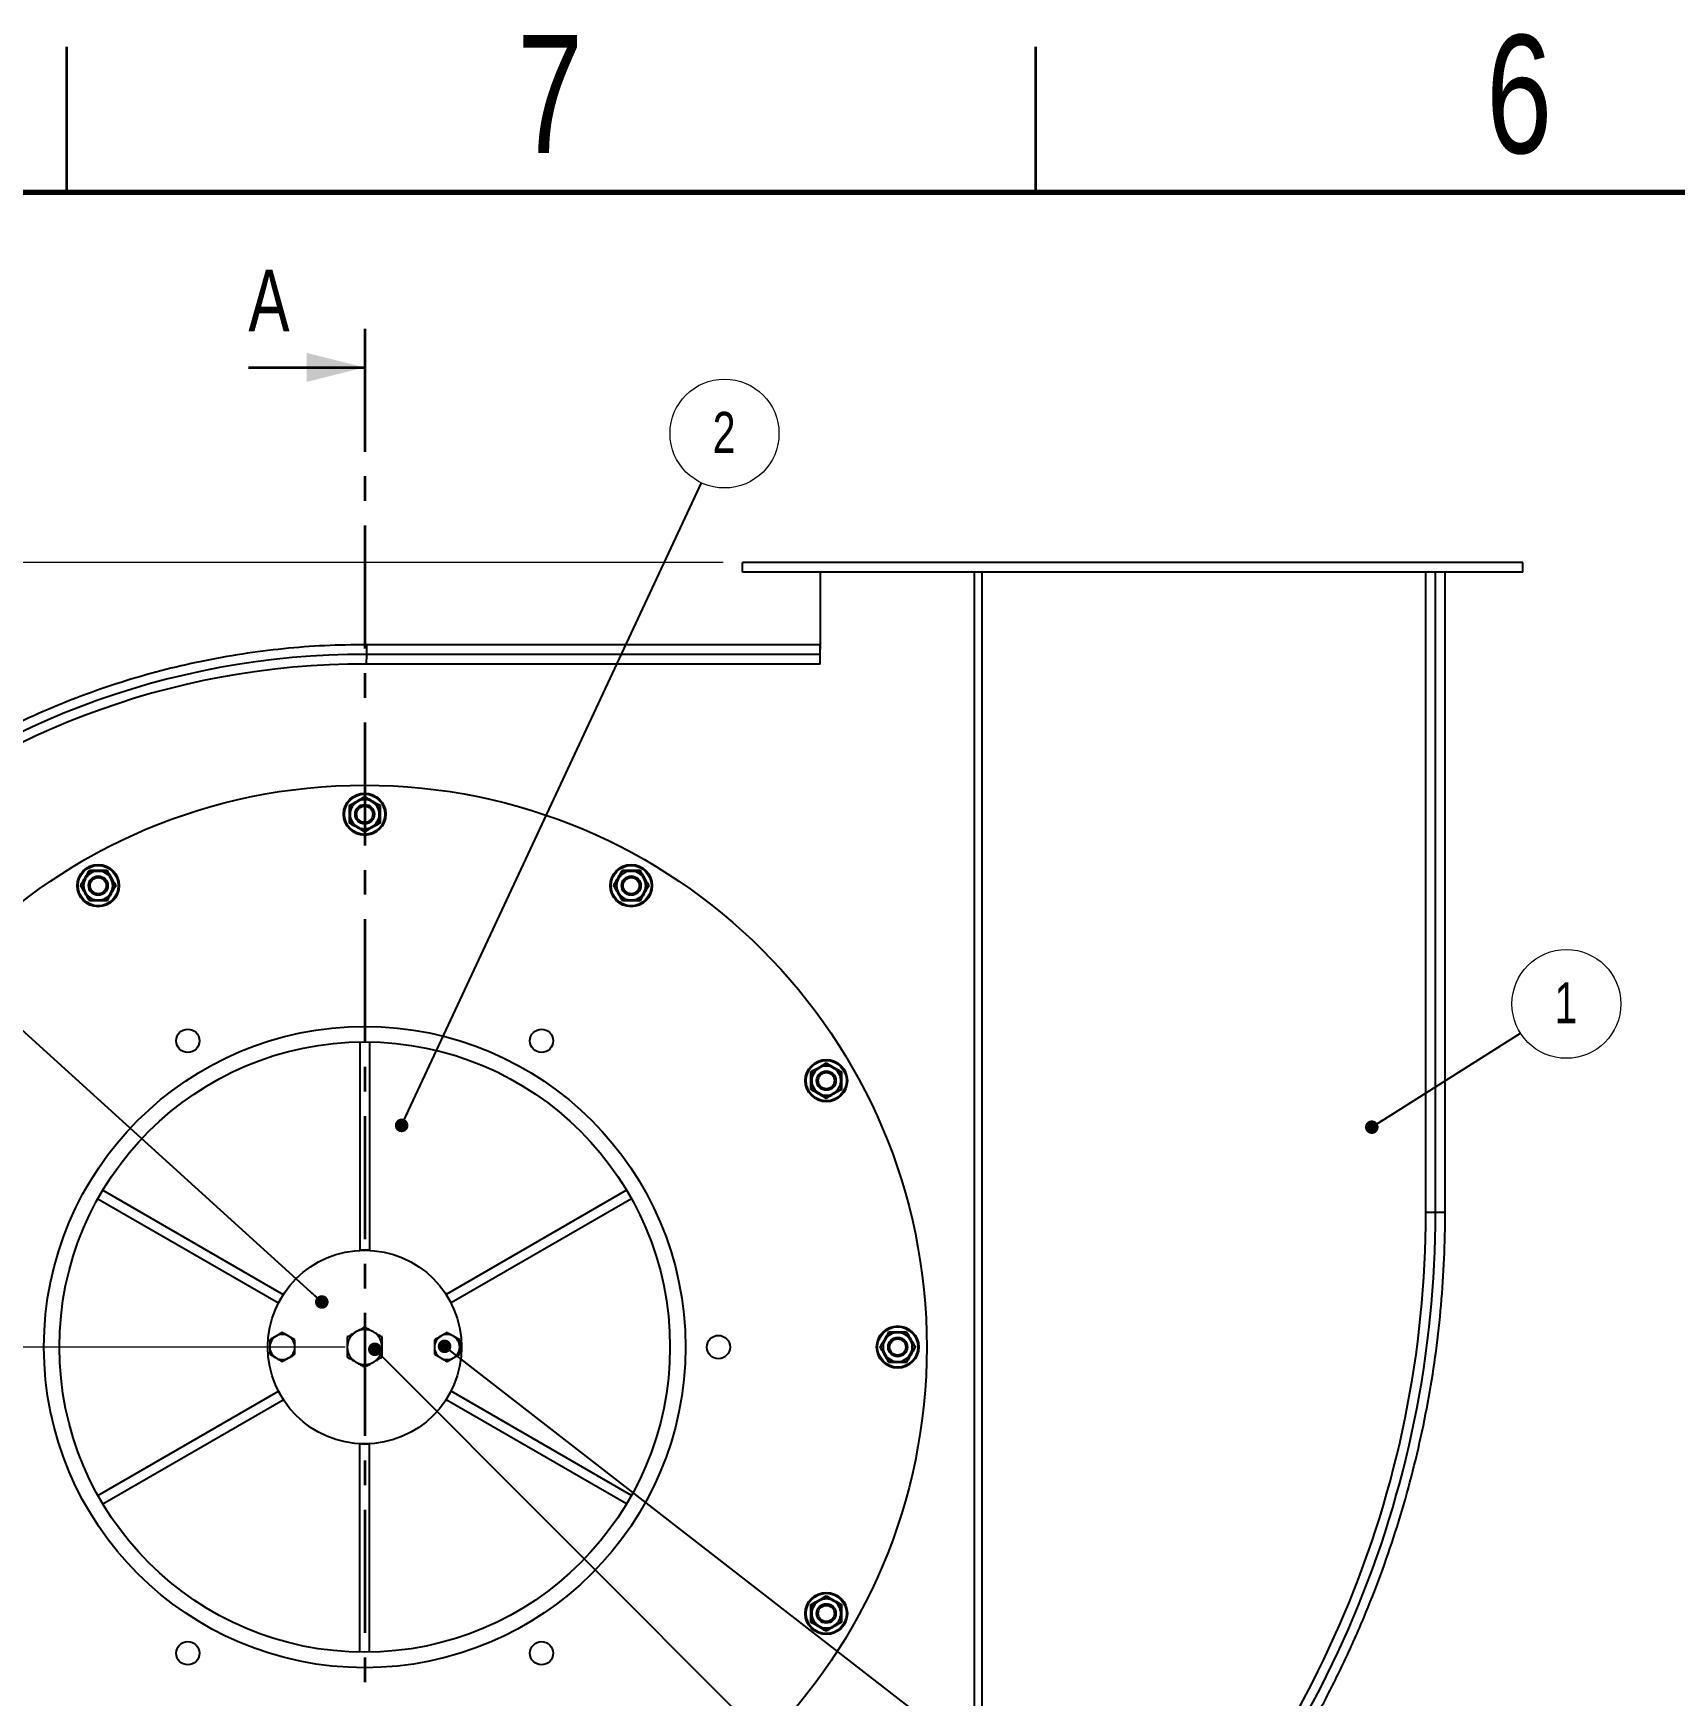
# Model space of a CAD drawing. Header units: millimetres. Extents: x 2 to 418, y 2 to 295.
# Drawn here: x 58.3 to 143, y 209.4 to 295.2 of the extents above; entities that cross this region are included whole.
import ezdxf

# ---------------------------------------------------------------- set-up
doc = ezdxf.new("R2010")
doc.units = ezdxf.units.MM
doc.linetypes.add('CENTER', pattern=[10.16, 6.35, -1.27, 1.27, -1.27])
doc.styles.add('SLDTEXTSTYLE0', font='TXT', dxfattribs={"width": 0.75})
doc.dimstyles.new('SLDDIMSTYLE0', dxfattribs={"dimtxt": 2.645833, "dimasz": 1.5, "dimexe": 0, "dimexo": 0.0625, "dimgap": 0.661458, "dimtad": 1, "dimdec": 1, "dimlfac": 10, "dimrnd": 1e-09, "dimzin": 4, "dimdsep": 46, "dimtxsty": 'SLDTEXTSTYLE0', "dimsah": 1, "dimcen": 0.09, "dimadec": 0, "dimazin": 1, "dimtfac": 1, "dimtdec": 1, "dimtofl": 0, "dimtmove": 0, "dimatfit": 3, "dimfxl": 0, "dimfrac": 2, "dimtolj": 1, "dimtzin": 12, "dimarcsym": 0})
doc.dimstyles.new('SLDDIMSTYLE1', dxfattribs={"dimtxt": 0.18, "dimasz": 0.7, "dimexe": 0, "dimexo": 0.0625, "dimgap": 0, "dimtad": 0, "dimtih": 1, "dimtoh": 1, "dimdec": 0, "dimrnd": 1e-09, "dimzin": 0, "dimdsep": 46, "dimtxsty": 'Standard', "dimblk1": 'DOT', "dimblk2": 'DOT', "dimsah": 1, "dimcen": 0.09, "dimadec": 0, "dimazin": 0, "dimtfac": 0.7, "dimtdec": 0, "dimtofl": 0, "dimtmove": 0, "dimatfit": 3, "dimldrblk": 'DOT', "dimfxl": 0, "dimfrac": 2, "dimtolj": 1, "dimtzin": 0, "dimarcsym": 0})

# ---------------------------------------------------------------- blocks, each defined once
blk = doc.blocks.new('_D')
at = {"color": 7, "linetype": 'Continuous', "lineweight": 18}
for p, q in [((74.375, 227.396), (26.344, 227.396)), ((27.344, 167.396), (27.344, 227.396)), ((50.375, 167.396), (26.344, 167.396))]:
    blk.add_line(p, q, dxfattribs=at)
for points in [[(27.344, 227.396), (26.994, 225.896), (27.694, 225.896)], [(27.344, 167.396), (27.694, 168.896), (26.994, 168.896)]]:
    blk.add_solid(points, dxfattribs=at)
at = {"color": 7, "linetype": 'Continuous', "lineweight": 18, "insert": (23.933, 201.005), "char_height": 2.6458, "attachment_point": 1, "rotation": 90, "style": 'SLDTEXTSTYLE0'}
blk.add_mtext('600.0', dxfattribs=at)
blk = doc.blocks.new('_D_1')
at = {"color": 7, "linetype": 'Continuous', "lineweight": 18}
for p, q in [((93.875, 267.896), (26.344, 267.896)), ((27.344, 227.396), (27.344, 267.896)), ((74.375, 227.396), (26.344, 227.396))]:
    blk.add_line(p, q, dxfattribs=at)
for points in [[(27.344, 267.896), (26.994, 266.396), (27.694, 266.396)], [(27.344, 227.396), (27.694, 228.896), (26.994, 228.896)]]:
    blk.add_solid(points, dxfattribs=at)
at = {"color": 7, "linetype": 'Continuous', "lineweight": 18, "insert": (23.933, 241.61), "char_height": 2.6458, "attachment_point": 1, "rotation": 90, "style": 'SLDTEXTSTYLE0'}
blk.add_mtext('405.0', dxfattribs=at)
blk = doc.blocks.new('SW_NOTE_2')
at = {"color": 0, "linetype": 'Continuous', "lineweight": 0}
blk.add_circle((2.374, 1.504), 2.81, dxfattribs=at)
at = {"color": 0, "linetype": 'Continuous', "lineweight": 0, "insert": (2.352, 2.623), "char_height": 2.117, "attachment_point": 2, "style": 'SLDTEXTSTYLE0'}
blk.add_mtext('1', dxfattribs=at)
blk = doc.blocks.new('_DOT')
at = {"color": 0, "linetype": 'ByBlock', "lineweight": -2}
blk.add_line((-0.5, 0), (-1, 0), dxfattribs=at)
at = {"color": 0, "linetype": 'ByBlock', "const_width": 0.5}
blk.add_lwpolyline([(-0.25, 0, 1), (0.25, 0, 1)], format="xyb", close=True, dxfattribs=at)
blk = doc.blocks.new('SW_NOTE_3')
at = {"color": 0, "linetype": 'Continuous', "lineweight": 0}
blk.add_circle((1.188, 2.547), 2.81, dxfattribs=at)
at = {"color": 0, "linetype": 'Continuous', "lineweight": 0, "insert": (1.167, 3.665), "char_height": 2.117, "attachment_point": 2, "style": 'SLDTEXTSTYLE0'}
blk.add_mtext('2', dxfattribs=at)

msp = doc.modelspace()

# ---------------------------------------------------------------- linework, layer by layer
at = {"color": 7, "linetype": 'Continuous', "lineweight": 35}
for p, q in [((60, 287), (60, 294.5)), ((110, 287), (110, 294.5)), ((69.375, 277.956), (75.375, 277.956))]:
    msp.add_line(p, q, dxfattribs=at)
at = {"color": 7, "linetype": 'Continuous', "lineweight": 70}
msp.add_line((10, 287), (410, 287), dxfattribs=at)
at = {"color": 7, "linetype": 'CENTER', "lineweight": 35}
msp.add_line((75.375, 279.956), (75.375, 155.336), dxfattribs=at)
at = {"color": 7, "linetype": 'Continuous', "lineweight": 25}
for p, q in [((94.875, 267.396), (94.875, 267.896)), ((135.125, 267.896), (94.875, 267.896)), ((135.125, 267.396), (135.125, 267.896)), ((135.125, 267.396), (94.875, 267.396)), ((98.875, 267.396), (98.875, 263.396)), ((106.813, 267.396), (106.813, 196.044)), ((107.213, 267.396), (107.213, 196.044)), ((130.125, 234.356), (130.125, 267.396)), ((131.125, 234.356), (131.125, 267.396)), ((98.875, 263.647), (75.46, 263.647)), ((98.875, 263.147), (98.875, 263.647)), ((75.459, 262.647), (75.458, 262.647)), ((75.46, 263.147), (75.459, 263.147)), ((75.46, 263.147), (75.459, 262.647)), ((98.875, 262.647), (75.459, 262.647)), ((98.875, 263.147), (75.46, 263.147)), ((98.875, 263.396), (98.875, 263.396)), ((98.875, 262.647), (98.875, 263.147)), ((75.125, 243.144), (75.125, 232.396)), ((75.625, 243.144), (75.625, 232.396)), ((61.862, 235.487), (71.17, 230.113)), ((88.888, 235.487), (79.58, 230.113)), ((61.612, 235.054), (70.92, 229.68)), ((89.138, 235.054), (79.83, 229.68)), ((130.125, 234.356), (130.625, 234.356)), ((130.625, 234.356), (131.125, 234.356)), ((75.625, 232.396), (75.125, 232.396)), ((71.17, 230.113), (70.92, 229.68)), ((79.83, 229.68), (79.58, 230.113)), ((71.125, 228.147), (70.8, 227.959)), ((71.775, 227.771), (71.45, 227.959)), ((79.625, 228.147), (79.3, 227.959)), ((80.275, 227.771), (79.95, 227.959)), ((70.475, 227.021), (70.8, 226.833)), ((71.125, 226.645), (71.45, 226.833)), ((78.975, 227.021), (79.3, 226.833)), ((79.625, 226.645), (79.95, 226.833)), ((61.612, 219.739), (70.92, 225.113)), ((70.92, 225.113), (71.17, 224.68)), ((79.58, 224.68), (79.83, 225.113)), ((89.138, 219.739), (79.83, 225.113)), ((61.862, 219.306), (71.17, 224.68)), ((88.888, 219.306), (79.58, 224.68)), ((75.125, 211.648), (75.125, 222.396)), ((75.125, 222.396), (75.625, 222.396)), ((75.625, 211.648), (75.625, 222.396))]:
    msp.add_line(p, q, dxfattribs=at)
at = {"color": 8, "linetype": 'Continuous', "lineweight": 25}
msp.add_line((130.625, 234.356), (130.625, 267.396), dxfattribs=at)
at = {"color": 7, "linetype": 'Continuous', "lineweight": 25, "flags": 128}
msp.add_lwpolyline([(75.46, 263.647), (75.46, 263.637), (75.46, 263.609), (75.46, 263.563), (75.46, 263.5), (75.46, 263.425), (75.46, 263.338), (75.46, 263.244), (75.46, 263.147)], dxfattribs=at)
at = {"color": 7, "linetype": 'Continuous', "lineweight": 25}
for centre, radius in [((75.375, 227.396), 29), ((75.375, 254.896), 1.09), ((75.375, 254.896), 1.039), ((75.375, 254.896), 0.5), ((75.375, 254.896), 0.417), ((61.625, 251.212), 1.09), ((89.125, 251.212), 1.09), ((61.625, 251.212), 1.039), ((61.625, 251.212), 0.5), ((61.625, 251.212), 0.417), ((89.125, 251.212), 1.039), ((89.125, 251.212), 0.5), ((89.125, 251.212), 0.417), ((75.375, 227.396), 16.55), ((66.25, 243.201), 0.6), ((84.5, 243.201), 0.6), ((75.375, 227.396), 15.75), ((99.191, 241.146), 1.09), ((99.191, 241.146), 1.039), ((99.191, 241.146), 0.5), ((99.191, 241.146), 0.417), ((75.375, 227.396), 5), ((102.875, 227.396), 1.09), ((102.875, 227.396), 1.039), ((93.625, 227.396), 0.6), ((102.875, 227.396), 0.5), ((102.875, 227.396), 0.417), ((99.191, 213.646), 1.09), ((99.191, 213.646), 1.039), ((99.191, 213.646), 0.5), ((99.191, 213.646), 0.417), ((66.25, 211.591), 0.6), ((84.5, 211.591), 0.6)]:
    msp.add_circle(centre, radius, dxfattribs=at)
for centre, radius, start, end in [((75.377, 222.048), 41.099, 89.88515, 172.50542), ((75.377, 222.048), 40.599, 89.88515, 172.53286), ((75.375, 254.896), 0.75, 120, 180), ((75.375, 254.896), 0.75, 180, 240), ((75.375, 254.896), 0.75, 60, 120), ((75.375, 254.896), 0.75, 0, 60), ((75.375, 254.896), 0.75, 300, 0), ((75.375, 254.896), 0.75, 240, 300), ((61.625, 251.212), 0.75, 150, 210), ((61.625, 251.212), 0.75, 90, 150), ((61.625, 251.212), 0.75, 30, 90), ((61.625, 251.212), 0.75, 330, 30), ((89.125, 251.212), 0.75, 150, 210), ((89.125, 251.212), 0.75, 90, 150), ((89.125, 251.212), 0.75, 30, 90), ((89.125, 251.212), 0.75, 330, 30), ((61.625, 251.212), 0.75, 210, 270), ((61.625, 251.212), 0.75, 270, 330), ((89.125, 251.212), 0.75, 210, 270), ((89.125, 251.212), 0.75, 270, 330), ((99.191, 241.146), 0.75, 120, 180), ((99.191, 241.146), 0.75, 180, 240), ((99.191, 241.146), 0.75, 60, 120), ((99.191, 241.146), 0.75, 0, 60), ((99.191, 241.146), 0.75, 300, 0), ((99.191, 241.146), 0.75, 240, 300), ((76.893, 234.356), 53.232, 268.40642, 0), ((76.893, 234.356), 53.732, 268.42753, 360), ((75.375, 227.396), 0.9, 60, 120), ((71.125, 227.396), 0.65, 120, 180), ((71.125, 227.396), 0.65, 180, 240), ((71.125, 227.396), 0.65, 60, 120), ((71.125, 227.396), 0.65, 0, 60), ((71.125, 227.396), 0.65, 300, 0), ((75.375, 227.396), 0.9, 120, 180), ((75.375, 227.396), 0.9, 180, 240), ((75.375, 227.396), 0.9, 0, 60), ((75.375, 227.396), 0.9, 300, 0), ((79.625, 227.396), 0.65, 120, 180), ((79.625, 227.396), 0.65, 180, 240), ((79.625, 227.396), 0.65, 60, 120), ((79.625, 227.396), 0.65, 0, 60), ((79.625, 227.396), 0.65, 300, 0), ((102.875, 227.396), 0.75, 150, 210), ((102.875, 227.396), 0.75, 90, 150), ((102.875, 227.396), 0.75, 30, 90), ((102.875, 227.396), 0.75, 330, 30), ((78.599, 224.591), 44.063, 176.42945, 265.78014), ((78.599, 224.591), 43.563, 176.40385, 265.80589), ((71.125, 227.396), 0.65, 240, 300), ((75.375, 227.396), 0.9, 240, 300), ((79.625, 227.396), 0.65, 240, 300), ((102.875, 227.396), 0.75, 210, 270), ((102.875, 227.396), 0.75, 270, 330), ((99.191, 213.646), 0.75, 120, 180), ((99.191, 213.646), 0.75, 60, 120), ((99.191, 213.646), 0.75, 0, 60), ((99.191, 213.646), 0.75, 180, 240), ((99.191, 213.646), 0.75, 240, 300), ((99.191, 213.646), 0.75, 300, 0)]:
    msp.add_arc(centre, radius, start, end, dxfattribs=at)
for points, knots in [([(75.46, 263.647), (74.746, 263.638), (73.317, 263.619), (71.18, 263.452), (69.053, 263.182), (66.944, 262.802), (64.857, 262.314), (62.797, 261.718), (60.77, 261.018), (58.782, 260.213), (56.836, 259.307), (54.939, 258.302), (53.097, 257.2), (51.315, 256.004), (49.596, 254.718), (47.946, 253.346), (46.369, 251.89), (44.869, 250.355), (43.45, 248.744), (42.116, 247.063), (40.87, 245.314), (39.717, 243.504), (38.658, 241.638), (37.698, 239.721), (36.838, 237.757), (36.08, 235.752), (35.426, 233.711), (34.88, 231.638), (34.434, 229.541), (34.229, 228.127), (34.126, 227.42)], [0, 0, 0, 0, 0.035691, 0.071381, 0.107072, 0.142762, 0.178453, 0.214143, 0.249834, 0.285572, 0.32131, 0.357048, 0.392786, 0.428524, 0.464262, 0.5, 0.535738, 0.571476, 0.607214, 0.642952, 0.67869, 0.714428, 0.750166, 0.785857, 0.821547, 0.857238, 0.892928, 0.928619, 0.964309, 1, 1, 1, 1]), ([(74.583, 255.353), (74.617, 255.373), (74.789, 255.47), (75.058, 255.624), (75.285, 255.758), (75.375, 255.811)], [0, 0, 0, 0, 0.130521, 0.655235, 1, 1, 1, 1]), ([(75, 255.546), (75.052, 255.576), (75.159, 255.638), (75.284, 255.709), (75.354, 255.75), (75.375, 255.762)], [0, 0, 0, 0, 0.406292, 0.827277, 1, 1, 1, 1]), ([(75.375, 255.811), (75.375, 255.811), (75.375, 255.804), (75.375, 255.79), (75.375, 255.775), (75.375, 255.764), (75.375, 255.763), (75.375, 255.762)], [0, 0, 0, 0, 0.00613, 0.267714, 0.528713, 0.763859, 1, 1, 1, 1]), ([(75.375, 255.811), (75.409, 255.791), (75.579, 255.69), (75.847, 255.534), (76.076, 255.405), (76.167, 255.353)], [0, 0, 0, 0, 0.130521, 0.655231, 1, 1, 1, 1]), ([(75.375, 255.762), (75.433, 255.728), (75.552, 255.66), (75.682, 255.585), (75.748, 255.547), (75.75, 255.546)], [0, 0, 0, 0, 0.484342, 0.986325, 1, 1, 1, 1]), ([(74.583, 254.439), (74.583, 254.478), (74.585, 254.676), (74.586, 254.985), (74.584, 255.249), (74.583, 255.353)], [0, 0, 0, 0, 0.130519, 0.65523, 1, 1, 1, 1]), ([(74.583, 255.353), (74.583, 255.353), (74.589, 255.35), (74.6, 255.343), (74.614, 255.335), (74.623, 255.33), (74.624, 255.329), (74.625, 255.329)], [0, 0, 0, 0, 0.006167, 0.267762, 0.528725, 0.763864, 1, 1, 1, 1]), ([(74.625, 255.329), (74.683, 255.363), (74.802, 255.431), (74.932, 255.506), (74.998, 255.545), (75, 255.546)], [0, 0, 0, 0, 0.4843423, 0.986319, 1, 1, 1, 1]), ([(74.625, 254.896), (74.625, 254.906), (74.625, 255.027), (74.625, 255.175), (74.625, 255.304), (74.625, 255.329)], [0, 0, 0, 0, 0.066694, 0.814103, 1, 1, 1, 1]), ([(74.625, 254.463), (74.625, 254.5), (74.625, 254.637), (74.625, 254.787), (74.625, 254.896)], [0, 0, 0, 0, 0.266136, 1, 1, 1, 1]), ([(75.75, 255.546), (75.802, 255.515), (75.909, 255.454), (76.034, 255.382), (76.104, 255.341), (76.125, 255.329)], [0, 0, 0, 0, 0.406297, 0.827277, 1, 1, 1, 1]), ([(76.125, 255.329), (76.126, 255.329), (76.127, 255.33), (76.136, 255.335), (76.149, 255.343), (76.161, 255.35), (76.167, 255.353), (76.167, 255.353)], [0, 0, 0, 0, 0.236136, 0.471275, 0.732238, 0.993833, 1, 1, 1, 1]), ([(76.125, 254.896), (76.125, 254.906), (76.125, 255.027), (76.125, 255.175), (76.125, 255.304), (76.125, 255.329)], [0, 0, 0, 0, 0.066694, 0.814103, 1, 1, 1, 1]), ([(76.125, 254.463), (76.125, 254.5), (76.125, 254.637), (76.125, 254.787), (76.125, 254.896)], [0, 0, 0, 0, 0.266136, 1, 1, 1, 1]), ([(76.167, 255.353), (76.167, 255.314), (76.165, 255.116), (76.164, 254.807), (76.166, 254.543), (76.167, 254.439)], [0, 0, 0, 0, 0.130526, 0.655237, 1, 1, 1, 1]), ([(74.583, 254.439), (74.583, 254.439), (74.589, 254.442), (74.6, 254.449), (74.614, 254.457), (74.623, 254.462), (74.624, 254.463), (74.625, 254.463)], [0, 0, 0, 0, 0.006134, 0.267767, 0.528712, 0.763857, 1, 1, 1, 1]), ([(75.375, 253.981), (75.341, 254.001), (75.171, 254.102), (74.903, 254.258), (74.674, 254.387), (74.583, 254.439)], [0, 0, 0, 0, 0.130524, 0.6552323, 1, 1, 1, 1]), ([(75, 254.247), (74.947, 254.277), (74.841, 254.339), (74.716, 254.41), (74.646, 254.451), (74.625, 254.463)], [0, 0, 0, 0, 0.406288, 0.827276, 1, 1, 1, 1]), ([(75.375, 254.03), (75.317, 254.064), (75.198, 254.132), (75.068, 254.207), (75.002, 254.245), (75, 254.247)], [0, 0, 0, 0, 0.4843423, 0.986319, 1, 1, 1, 1]), ([(76.167, 254.439), (76.133, 254.419), (75.961, 254.322), (75.692, 254.168), (75.465, 254.034), (75.375, 253.981)], [0, 0, 0, 0, 0.1305239, 0.6552326, 1, 1, 1, 1]), ([(75.75, 254.247), (75.697, 254.216), (75.591, 254.154), (75.466, 254.083), (75.396, 254.042), (75.375, 254.03)], [0, 0, 0, 0, 0.406292, 0.827277, 1, 1, 1, 1]), ([(75.375, 254.03), (75.375, 254.029), (75.375, 254.028), (75.375, 254.017), (75.375, 254.002), (75.375, 253.988), (75.375, 253.981), (75.375, 253.981)], [0, 0, 0, 0, 0.236148, 0.471288, 0.73223, 0.99387, 1, 1, 1, 1]), ([(76.125, 254.463), (76.067, 254.429), (75.948, 254.361), (75.818, 254.286), (75.752, 254.248), (75.75, 254.247)], [0, 0, 0, 0, 0.48434, 0.986326, 1, 1, 1, 1]), ([(76.125, 254.463), (76.126, 254.463), (76.127, 254.462), (76.136, 254.457), (76.149, 254.449), (76.161, 254.442), (76.167, 254.439), (76.167, 254.439)], [0, 0, 0, 0, 0.236143, 0.471288, 0.732233, 0.993866, 1, 1, 1, 1]), ([(60.71, 251.212), (60.73, 251.246), (60.831, 251.416), (60.987, 251.683), (61.116, 251.913), (61.168, 252.004)], [0, 0, 0, 0, 0.130525, 0.655233, 1, 1, 1, 1]), ([(60.759, 251.212), (60.793, 251.27), (60.861, 251.389), (60.936, 251.518), (60.974, 251.585), (60.975, 251.587)], [0, 0, 0, 0, 0.48434, 0.986319, 1, 1, 1, 1]), ([(60.975, 251.587), (61.006, 251.639), (61.067, 251.746), (61.139, 251.87), (61.18, 251.941), (61.192, 251.962)], [0, 0, 0, 0, 0.406286, 0.827266, 1, 1, 1, 1]), ([(61.168, 252.004), (61.168, 252.004), (61.171, 251.998), (61.178, 251.986), (61.186, 251.973), (61.191, 251.964), (61.192, 251.962), (61.192, 251.962)], [0, 0, 0, 0, 0.006139, 0.267774, 0.528707, 0.763858, 1, 1, 1, 1]), ([(61.168, 252.004), (61.207, 252.004), (61.405, 252.002), (61.714, 252), (61.978, 252.003), (62.082, 252.004)], [0, 0, 0, 0, 0.130526, 0.65523, 1, 1, 1, 1]), ([(61.192, 251.962), (61.259, 251.962), (61.396, 251.962), (61.546, 251.962), (61.623, 251.962), (61.625, 251.962)], [0, 0, 0, 0, 0.48434, 0.986326, 1, 1, 1, 1]), ([(61.625, 251.962), (61.686, 251.962), (61.809, 251.962), (61.952, 251.962), (62.034, 251.962), (62.058, 251.962)], [0, 0, 0, 0, 0.4063, 0.827274, 1, 1, 1, 1]), ([(62.058, 251.962), (62.058, 251.962), (62.059, 251.964), (62.064, 251.973), (62.072, 251.986), (62.079, 251.998), (62.082, 252.004), (62.082, 252.004)], [0, 0, 0, 0, 0.236147, 0.471297, 0.732228, 0.993862, 1, 1, 1, 1]), ([(62.274, 251.587), (62.269, 251.595), (62.209, 251.7), (62.135, 251.829), (62.071, 251.94), (62.058, 251.962)], [0, 0, 0, 0, 0.066686, 0.814087, 1, 1, 1, 1]), ([(62.082, 252.004), (62.102, 251.97), (62.199, 251.797), (62.353, 251.529), (62.487, 251.302), (62.54, 251.212)], [0, 0, 0, 0, 0.130522, 0.655233, 1, 1, 1, 1]), ([(62.491, 251.212), (62.473, 251.243), (62.404, 251.363), (62.329, 251.492), (62.274, 251.587)], [0, 0, 0, 0, 0.266133, 1, 1, 1, 1]), ([(88.21, 251.212), (88.23, 251.246), (88.331, 251.416), (88.487, 251.683), (88.616, 251.913), (88.668, 252.004)], [0, 0, 0, 0, 0.130525, 0.655233, 1, 1, 1, 1]), ([(88.259, 251.212), (88.277, 251.243), (88.346, 251.363), (88.421, 251.492), (88.475, 251.587)], [0, 0, 0, 0, 0.266131, 1, 1, 1, 1]), ([(88.475, 251.587), (88.48, 251.595), (88.541, 251.7), (88.615, 251.829), (88.679, 251.94), (88.692, 251.962)], [0, 0, 0, 0, 0.06669, 0.81409, 1, 1, 1, 1]), ([(88.668, 252.004), (88.668, 252.004), (88.671, 251.998), (88.678, 251.986), (88.686, 251.973), (88.691, 251.964), (88.692, 251.962), (88.692, 251.962)], [0, 0, 0, 0, 0.006122, 0.267775, 0.528697, 0.763849, 1, 1, 1, 1]), ([(88.668, 252.004), (88.707, 252.004), (88.905, 252.002), (89.214, 252), (89.478, 252.003), (89.582, 252.004)], [0, 0, 0, 0, 0.130523, 0.655233, 1, 1, 1, 1]), ([(88.692, 251.962), (88.759, 251.962), (88.896, 251.962), (89.046, 251.962), (89.123, 251.962), (89.125, 251.962)], [0, 0, 0, 0, 0.48434, 0.986326, 1, 1, 1, 1]), ([(89.125, 251.962), (89.186, 251.962), (89.309, 251.962), (89.452, 251.962), (89.534, 251.962), (89.558, 251.962)], [0, 0, 0, 0, 0.406297, 0.827275, 1, 1, 1, 1]), ([(89.582, 252.004), (89.582, 252.004), (89.579, 251.998), (89.572, 251.986), (89.564, 251.973), (89.559, 251.964), (89.558, 251.962), (89.558, 251.962)], [0, 0, 0, 0, 0.006122, 0.267775, 0.528697, 0.763849, 1, 1, 1, 1]), ([(89.558, 251.962), (89.592, 251.903), (89.66, 251.785), (89.735, 251.655), (89.773, 251.588), (89.774, 251.587)], [0, 0, 0, 0, 0.484345, 0.986322, 1, 1, 1, 1]), ([(89.582, 252.004), (89.602, 251.97), (89.699, 251.797), (89.853, 251.529), (89.987, 251.302), (90.04, 251.212)], [0, 0, 0, 0, 0.130525, 0.655232, 1, 1, 1, 1]), ([(89.774, 251.587), (89.805, 251.534), (89.866, 251.427), (89.938, 251.303), (89.979, 251.232), (89.991, 251.212)], [0, 0, 0, 0, 0.406295, 0.827275, 1, 1, 1, 1]), ([(61.168, 250.419), (61.148, 250.454), (61.051, 250.626), (60.897, 250.895), (60.763, 251.122), (60.71, 251.212)], [0, 0, 0, 0, 0.130524, 0.655227, 1, 1, 1, 1]), ([(60.71, 251.212), (60.71, 251.212), (60.717, 251.212), (60.731, 251.212), (60.746, 251.212), (60.757, 251.212), (60.758, 251.212), (60.759, 251.212)], [0, 0, 0, 0, 0.00613, 0.26777, 0.528712, 0.763852, 1, 1, 1, 1]), ([(60.975, 250.837), (60.97, 250.845), (60.91, 250.95), (60.836, 251.079), (60.772, 251.19), (60.759, 251.212)], [0, 0, 0, 0, 0.066693, 0.814093, 1, 1, 1, 1]), ([(61.192, 250.462), (61.174, 250.493), (61.105, 250.613), (61.03, 250.742), (60.975, 250.837)], [0, 0, 0, 0, 0.266126, 1, 1, 1, 1]), ([(62.274, 250.837), (62.244, 250.784), (62.182, 250.677), (62.111, 250.553), (62.07, 250.482), (62.058, 250.462)], [0, 0, 0, 0, 0.40629, 0.827267, 1, 1, 1, 1]), ([(62.54, 251.212), (62.52, 251.178), (62.419, 251.007), (62.263, 250.74), (62.134, 250.51), (62.082, 250.419)], [0, 0, 0, 0, 0.130521, 0.655234, 1, 1, 1, 1]), ([(62.491, 251.212), (62.457, 251.153), (62.389, 251.035), (62.314, 250.905), (62.275, 250.838), (62.274, 250.837)], [0, 0, 0, 0, 0.484345, 0.986319, 1, 1, 1, 1]), ([(62.491, 251.212), (62.492, 251.212), (62.493, 251.212), (62.504, 251.212), (62.519, 251.212), (62.533, 251.212), (62.54, 251.212), (62.54, 251.212)], [0, 0, 0, 0, 0.236141, 0.471287, 0.732286, 0.99387, 1, 1, 1, 1]), ([(88.21, 251.212), (88.21, 251.212), (88.217, 251.212), (88.231, 251.212), (88.246, 251.212), (88.257, 251.212), (88.258, 251.212), (88.259, 251.212)], [0, 0, 0, 0, 0.00613, 0.26777, 0.528712, 0.763852, 1, 1, 1, 1]), ([(88.668, 250.419), (88.648, 250.454), (88.551, 250.626), (88.397, 250.895), (88.263, 251.122), (88.21, 251.212)], [0, 0, 0, 0, 0.130524, 0.655229, 1, 1, 1, 1]), ([(88.475, 250.837), (88.445, 250.889), (88.383, 250.996), (88.312, 251.12), (88.271, 251.191), (88.259, 251.212)], [0, 0, 0, 0, 0.406291, 0.827267, 1, 1, 1, 1]), ([(88.692, 250.462), (88.658, 250.52), (88.59, 250.639), (88.515, 250.768), (88.476, 250.835), (88.475, 250.837)], [0, 0, 0, 0, 0.484345, 0.986322, 1, 1, 1, 1]), ([(89.558, 250.462), (89.576, 250.493), (89.645, 250.613), (89.72, 250.742), (89.774, 250.837)], [0, 0, 0, 0, 0.26613, 1, 1, 1, 1]), ([(90.04, 251.212), (90.02, 251.178), (89.919, 251.007), (89.763, 250.74), (89.634, 250.51), (89.582, 250.419)], [0, 0, 0, 0, 0.130524, 0.655235, 1, 1, 1, 1]), ([(89.774, 250.837), (89.779, 250.845), (89.84, 250.95), (89.914, 251.079), (89.978, 251.19), (89.991, 251.212)], [0, 0, 0, 0, 0.06669, 0.814093, 1, 1, 1, 1]), ([(89.991, 251.212), (89.992, 251.212), (89.993, 251.212), (90.004, 251.212), (90.019, 251.212), (90.033, 251.212), (90.04, 251.212), (90.04, 251.212)], [0, 0, 0, 0, 0.236139, 0.471294, 0.732233, 0.99387, 1, 1, 1, 1]), ([(61.168, 250.419), (61.168, 250.42), (61.171, 250.426), (61.178, 250.437), (61.186, 250.451), (61.191, 250.46), (61.192, 250.461), (61.192, 250.462)], [0, 0, 0, 0, 0.006139, 0.267774, 0.528707, 0.763858, 1, 1, 1, 1]), ([(62.082, 250.419), (62.043, 250.42), (61.845, 250.422), (61.536, 250.423), (61.272, 250.42), (61.168, 250.419)], [0, 0, 0, 0, 0.130526, 0.655237, 1, 1, 1, 1]), ([(61.625, 250.462), (61.564, 250.462), (61.441, 250.462), (61.297, 250.462), (61.216, 250.462), (61.192, 250.462)], [0, 0, 0, 0, 0.406294, 0.827276, 1, 1, 1, 1]), ([(62.058, 250.462), (61.991, 250.462), (61.854, 250.462), (61.704, 250.462), (61.627, 250.462), (61.625, 250.462)], [0, 0, 0, 0, 0.484346, 0.986326, 1, 1, 1, 1]), ([(62.058, 250.462), (62.058, 250.461), (62.059, 250.46), (62.064, 250.451), (62.072, 250.437), (62.079, 250.426), (62.082, 250.42), (62.082, 250.419)], [0, 0, 0, 0, 0.236147, 0.471297, 0.732228, 0.993862, 1, 1, 1, 1]), ([(88.692, 250.462), (88.692, 250.461), (88.691, 250.46), (88.686, 250.451), (88.678, 250.437), (88.671, 250.426), (88.668, 250.42), (88.668, 250.419)], [0, 0, 0, 0, 0.236151, 0.471303, 0.732225, 0.993878, 1, 1, 1, 1]), ([(89.582, 250.419), (89.543, 250.42), (89.345, 250.422), (89.036, 250.423), (88.772, 250.42), (88.668, 250.419)], [0, 0, 0, 0, 0.130523, 0.655233, 1, 1, 1, 1]), ([(89.125, 250.462), (89.064, 250.462), (88.941, 250.462), (88.797, 250.462), (88.716, 250.462), (88.692, 250.462)], [0, 0, 0, 0, 0.406293, 0.82728, 1, 1, 1, 1]), ([(89.558, 250.462), (89.491, 250.462), (89.354, 250.462), (89.204, 250.462), (89.127, 250.462), (89.125, 250.462)], [0, 0, 0, 0, 0.484337, 0.986319, 1, 1, 1, 1]), ([(89.558, 250.462), (89.558, 250.461), (89.559, 250.46), (89.564, 250.451), (89.572, 250.437), (89.579, 250.426), (89.582, 250.42), (89.582, 250.419)], [0, 0, 0, 0, 0.236151, 0.471303, 0.732225, 0.993878, 1, 1, 1, 1]), ([(98.398, 241.603), (98.433, 241.623), (98.605, 241.72), (98.874, 241.874), (99.101, 242.008), (99.191, 242.061)], [0, 0, 0, 0, 0.130523, 0.655235, 1, 1, 1, 1]), ([(98.816, 241.796), (98.824, 241.801), (98.929, 241.861), (99.058, 241.935), (99.169, 241.999), (99.191, 242.012)], [0, 0, 0, 0, 0.06669, 0.814097, 1, 1, 1, 1]), ([(99.191, 242.061), (99.191, 242.061), (99.191, 242.054), (99.191, 242.04), (99.191, 242.025), (99.191, 242.014), (99.191, 242.013), (99.191, 242.012)], [0, 0, 0, 0, 0.00613, 0.26777, 0.528712, 0.763852, 1, 1, 1, 1]), ([(99.191, 242.061), (99.225, 242.041), (99.395, 241.94), (99.662, 241.784), (99.892, 241.655), (99.983, 241.603)], [0, 0, 0, 0, 0.130524, 0.655233, 1, 1, 1, 1]), ([(99.191, 242.012), (99.249, 241.978), (99.368, 241.91), (99.497, 241.835), (99.564, 241.797), (99.566, 241.796)], [0, 0, 0, 0, 0.484336, 0.986328, 1, 1, 1, 1]), ([(98.398, 241.603), (98.399, 241.603), (98.405, 241.6), (98.416, 241.593), (98.43, 241.585), (98.439, 241.58), (98.44, 241.579), (98.441, 241.579)], [0, 0, 0, 0, 0.0061052, 0.2677579, 0.5287088, 0.7638517, 1, 1, 1, 1]), ([(98.398, 240.689), (98.399, 240.728), (98.401, 240.926), (98.402, 241.235), (98.399, 241.499), (98.398, 241.603)], [0, 0, 0, 0, 0.13052, 0.655235, 1, 1, 1, 1]), ([(98.441, 241.579), (98.472, 241.597), (98.592, 241.666), (98.721, 241.741), (98.816, 241.796)], [0, 0, 0, 0, 0.266131, 1, 1, 1, 1]), ([(98.441, 241.146), (98.441, 241.207), (98.441, 241.33), (98.441, 241.474), (98.441, 241.555), (98.441, 241.579)], [0, 0, 0, 0, 0.406286, 0.827274, 1, 1, 1, 1]), ([(98.441, 240.713), (98.441, 240.78), (98.441, 240.917), (98.441, 241.067), (98.441, 241.144), (98.441, 241.146)], [0, 0, 0, 0, 0.48434, 0.986313, 1, 1, 1, 1]), ([(99.566, 241.796), (99.618, 241.765), (99.725, 241.704), (99.849, 241.632), (99.92, 241.591), (99.941, 241.579)], [0, 0, 0, 0, 0.406295, 0.827277, 1, 1, 1, 1]), ([(99.983, 241.603), (99.983, 241.603), (99.977, 241.6), (99.965, 241.593), (99.952, 241.585), (99.943, 241.58), (99.941, 241.579), (99.941, 241.579)], [0, 0, 0, 0, 0.0061051, 0.2677559, 0.5287049, 0.7638534, 1, 1, 1, 1]), ([(99.941, 241.579), (99.941, 241.512), (99.941, 241.375), (99.941, 241.225), (99.941, 241.148), (99.941, 241.146)], [0, 0, 0, 0, 0.484346, 0.986326, 1, 1, 1, 1]), ([(99.941, 241.146), (99.941, 241.085), (99.941, 240.962), (99.941, 240.819), (99.941, 240.737), (99.941, 240.713)], [0, 0, 0, 0, 0.406294, 0.827276, 1, 1, 1, 1]), ([(99.983, 241.603), (99.982, 241.564), (99.981, 241.366), (99.979, 241.057), (99.982, 240.793), (99.983, 240.689)], [0, 0, 0, 0, 0.13052, 0.655235, 1, 1, 1, 1]), ([(98.441, 240.713), (98.44, 240.713), (98.439, 240.712), (98.43, 240.707), (98.416, 240.699), (98.405, 240.692), (98.399, 240.689), (98.398, 240.689)], [0, 0, 0, 0, 0.2361483, 0.4712912, 0.7322421, 0.9938948, 1, 1, 1, 1]), ([(99.191, 240.231), (99.157, 240.251), (98.986, 240.352), (98.719, 240.508), (98.489, 240.637), (98.398, 240.689)], [0, 0, 0, 0, 0.130524, 0.655235, 1, 1, 1, 1]), ([(98.816, 240.497), (98.763, 240.527), (98.656, 240.589), (98.532, 240.66), (98.461, 240.701), (98.441, 240.713)], [0, 0, 0, 0, 0.406294, 0.827275, 1, 1, 1, 1]), ([(99.191, 240.28), (99.132, 240.314), (99.014, 240.382), (98.884, 240.457), (98.817, 240.495), (98.816, 240.497)], [0, 0, 0, 0, 0.484339, 0.986328, 1, 1, 1, 1]), ([(99.983, 240.689), (99.949, 240.669), (99.776, 240.572), (99.508, 240.418), (99.281, 240.284), (99.191, 240.231)], [0, 0, 0, 0, 0.130524, 0.655235, 1, 1, 1, 1]), ([(99.191, 240.28), (99.222, 240.298), (99.342, 240.367), (99.471, 240.442), (99.566, 240.497)], [0, 0, 0, 0, 0.266127, 1, 1, 1, 1]), ([(99.191, 240.28), (99.191, 240.279), (99.191, 240.278), (99.191, 240.267), (99.191, 240.252), (99.191, 240.238), (99.191, 240.231), (99.191, 240.231)], [0, 0, 0, 0, 0.236148, 0.471288, 0.73223, 0.99387, 1, 1, 1, 1]), ([(99.566, 240.497), (99.574, 240.501), (99.679, 240.562), (99.808, 240.636), (99.919, 240.7), (99.941, 240.713)], [0, 0, 0, 0, 0.066699, 0.8141, 1, 1, 1, 1]), ([(99.941, 240.713), (99.941, 240.713), (99.943, 240.712), (99.952, 240.707), (99.965, 240.699), (99.977, 240.692), (99.983, 240.689), (99.983, 240.689)], [0, 0, 0, 0, 0.2361466, 0.4712951, 0.7322441, 0.9938949, 1, 1, 1, 1]), ([(75.362, 180.146), (76.208, 180.134), (77.9, 180.109), (80.437, 180.222), (82.966, 180.445), (85.482, 180.789), (87.978, 181.249), (90.404, 181.815), (92.754, 182.478), (95.027, 183.228), (97.265, 184.077), (99.463, 185.025), (101.618, 186.069), (103.724, 187.207), (105.778, 188.436), (107.775, 189.755), (109.713, 191.161), (111.575, 192.642), (113.36, 194.193), (115.066, 195.811), (116.7, 197.501), (118.269, 199.271), (119.768, 201.119), (121.193, 203.043), (122.531, 205.027), (123.78, 207.069), (124.931, 209.152), (125.984, 211.27), (126.938, 213.418), (127.798, 215.606), (128.568, 217.845), (129.244, 220.13), (129.822, 222.458), (130.296, 224.81), (130.666, 227.18), (130.929, 229.564), (131.094, 231.958), (131.115, 233.557), (131.125, 234.356)], [0, 0, 0, 0, 0.029269, 0.058538, 0.087808, 0.117077, 0.146346, 0.175615, 0.203212, 0.230808, 0.258405, 0.286002, 0.313599, 0.341196, 0.368792, 0.396389, 0.423986, 0.451583, 0.478687, 0.505791, 0.532895, 0.559999, 0.587596, 0.615193, 0.64279, 0.670387, 0.697983, 0.725088, 0.752192, 0.779296, 0.8064, 0.834057, 0.861714, 0.889371, 0.917028, 0.944686, 0.972343, 1, 1, 1, 1]), ([(75.375, 228.435), (75.302, 228.393), (75.154, 228.308), (75.002, 228.22), (74.925, 228.175)], [0, 0, 0, 0, 0.495461, 1, 1, 1, 1]), ([(75.825, 228.175), (75.814, 228.182), (75.733, 228.228), (75.581, 228.316), (75.444, 228.395), (75.375, 228.435)], [0, 0, 0, 0, 0.0700913, 0.5307852, 1, 1, 1, 1]), ([(34.126, 227.42), (34.087, 226.606), (34.009, 224.978), (34.063, 222.533), (34.24, 220.095), (34.554, 217.67), (34.997, 215.28), (35.566, 212.932), (36.256, 210.632), (37.069, 208.372), (38.009, 206.144), (39.076, 203.956), (40.269, 201.816), (41.579, 199.745), (43, 197.748), (44.528, 195.833), (46.16, 194.004), (47.889, 192.269), (49.712, 190.63), (51.621, 189.094), (53.612, 187.666), (55.679, 186.349), (57.814, 185.147), (60.013, 184.065), (62.205, 183.132), (64.379, 182.338), (66.525, 181.676), (68.702, 181.122), (70.904, 180.68), (73.125, 180.342), (74.617, 180.211), (75.362, 180.146)], [0, 0, 0, 0, 0.035123, 0.070246, 0.105369, 0.140492, 0.175615, 0.210111, 0.244607, 0.279103, 0.313599, 0.348799, 0.383999, 0.419199, 0.454399, 0.489598, 0.524798, 0.559998, 0.595198, 0.630398, 0.665598, 0.700797, 0.735997, 0.771197, 0.806397, 0.838664, 0.870931, 0.903198, 0.935465, 0.967733, 1, 1, 1, 1]), ([(70.8, 227.959), (70.792, 227.954), (70.682, 227.891), (70.575, 227.829), (70.475, 227.771)], [0, 0, 0, 0, 0.070217, 1, 1, 1, 1]), ([(70.475, 227.771), (70.475, 227.677), (70.475, 227.554), (70.475, 227.427), (70.475, 227.396)], [0, 0, 0, 0, 0.758147, 1, 1, 1, 1]), ([(70.475, 227.396), (70.475, 227.297), (70.475, 227.17), (70.475, 227.048), (70.475, 227.021)], [0, 0, 0, 0, 0.7762881, 1, 1, 1, 1]), ([(71.45, 227.959), (71.442, 227.963), (71.332, 228.027), (71.225, 228.089), (71.125, 228.147)], [0, 0, 0, 0, 0.070221, 1, 1, 1, 1]), ([(71.775, 227.396), (71.775, 227.427), (71.775, 227.554), (71.775, 227.677), (71.775, 227.771)], [0, 0, 0, 0, 0.241853, 1, 1, 1, 1]), ([(71.775, 227.021), (71.775, 227.048), (71.775, 227.17), (71.775, 227.297), (71.775, 227.396)], [0, 0, 0, 0, 0.2237119, 1, 1, 1, 1]), ([(74.925, 228.175), (74.914, 228.169), (74.833, 228.123), (74.681, 228.035), (74.544, 227.956), (74.475, 227.916)], [0, 0, 0, 0, 0.070089, 0.530785, 1, 1, 1, 1]), ([(74.475, 227.916), (74.475, 227.782), (74.475, 227.611), (74.475, 227.435), (74.475, 227.396)], [0, 0, 0, 0, 0.779637, 1, 1, 1, 1]), ([(74.475, 227.396), (74.475, 227.255), (74.475, 227.079), (74.475, 226.91), (74.475, 226.876)], [0, 0, 0, 0, 0.803648, 1, 1, 1, 1]), ([(76.275, 227.916), (76.202, 227.958), (76.054, 228.043), (75.902, 228.131), (75.825, 228.175)], [0, 0, 0, 0, 0.495458, 1, 1, 1, 1]), ([(76.275, 227.396), (76.275, 227.435), (76.275, 227.611), (76.275, 227.782), (76.275, 227.916)], [0, 0, 0, 0, 0.220363, 1, 1, 1, 1]), ([(76.275, 226.876), (76.275, 226.91), (76.275, 227.079), (76.275, 227.255), (76.275, 227.396)], [0, 0, 0, 0, 0.196352, 1, 1, 1, 1]), ([(79.3, 227.959), (79.292, 227.954), (79.182, 227.891), (79.075, 227.829), (78.975, 227.771)], [0, 0, 0, 0, 0.070217, 1, 1, 1, 1]), ([(78.975, 227.771), (78.975, 227.677), (78.975, 227.554), (78.975, 227.427), (78.975, 227.396)], [0, 0, 0, 0, 0.758147, 1, 1, 1, 1]), ([(78.975, 227.396), (78.975, 227.297), (78.975, 227.17), (78.975, 227.048), (78.975, 227.021)], [0, 0, 0, 0, 0.7762881, 1, 1, 1, 1]), ([(79.95, 227.959), (79.942, 227.963), (79.832, 228.027), (79.725, 228.089), (79.625, 228.147)], [0, 0, 0, 0, 0.070214, 1, 1, 1, 1]), ([(80.275, 227.396), (80.275, 227.427), (80.275, 227.554), (80.275, 227.677), (80.275, 227.771)], [0, 0, 0, 0, 0.241853, 1, 1, 1, 1]), ([(80.275, 227.021), (80.275, 227.048), (80.275, 227.17), (80.275, 227.297), (80.275, 227.396)], [0, 0, 0, 0, 0.2237119, 1, 1, 1, 1]), ([(101.96, 227.396), (101.98, 227.43), (102.081, 227.6), (102.237, 227.868), (102.366, 228.097), (102.418, 228.188)], [0, 0, 0, 0, 0.130524, 0.655235, 1, 1, 1, 1]), ([(102.418, 226.604), (102.398, 226.638), (102.301, 226.81), (102.147, 227.079), (102.013, 227.306), (101.96, 227.396)], [0, 0, 0, 0, 0.130523, 0.655234, 1, 1, 1, 1]), ([(102.009, 227.396), (102.008, 227.396), (102.007, 227.396), (101.996, 227.396), (101.981, 227.396), (101.967, 227.396), (101.96, 227.396), (101.96, 227.396)], [0, 0, 0, 0, 0.236142, 0.47129, 0.732245, 0.99387, 1, 1, 1, 1]), ([(102.009, 227.396), (102.043, 227.454), (102.111, 227.573), (102.186, 227.703), (102.224, 227.769), (102.225, 227.771)], [0, 0, 0, 0, 0.4843376, 0.9863223, 1, 1, 1, 1]), ([(102.225, 227.021), (102.195, 227.074), (102.133, 227.18), (102.062, 227.305), (102.021, 227.375), (102.009, 227.396)], [0, 0, 0, 0, 0.406293, 0.827271, 1, 1, 1, 1]), ([(102.225, 227.771), (102.256, 227.824), (102.317, 227.93), (102.389, 228.055), (102.43, 228.125), (102.442, 228.146)], [0, 0, 0, 0, 0.406291, 0.827277, 1, 1, 1, 1]), ([(102.418, 228.188), (102.418, 228.188), (102.421, 228.182), (102.428, 228.171), (102.436, 228.157), (102.441, 228.148), (102.442, 228.147), (102.442, 228.146)], [0, 0, 0, 0, 0.006122, 0.267742, 0.528709, 0.763856, 1, 1, 1, 1]), ([(102.418, 228.188), (102.457, 228.188), (102.655, 228.186), (102.964, 228.185), (103.228, 228.187), (103.332, 228.188)], [0, 0, 0, 0, 0.130524, 0.655233, 1, 1, 1, 1]), ([(102.442, 228.146), (102.479, 228.146), (102.616, 228.146), (102.765, 228.146), (102.875, 228.146)], [0, 0, 0, 0, 0.266129, 1, 1, 1, 1]), ([(102.875, 228.146), (102.885, 228.146), (103.006, 228.146), (103.154, 228.146), (103.282, 228.146), (103.308, 228.146)], [0, 0, 0, 0, 0.066694, 0.814095, 1, 1, 1, 1]), ([(103.332, 228.188), (103.332, 228.188), (103.329, 228.182), (103.322, 228.171), (103.314, 228.157), (103.309, 228.148), (103.308, 228.147), (103.308, 228.146)], [0, 0, 0, 0, 0.006122, 0.267744, 0.528706, 0.763855, 1, 1, 1, 1]), ([(103.308, 228.146), (103.342, 228.088), (103.41, 227.969), (103.485, 227.839), (103.523, 227.773), (103.524, 227.771)], [0, 0, 0, 0, 0.484342, 0.986328, 1, 1, 1, 1]), ([(103.332, 228.188), (103.352, 228.154), (103.449, 227.982), (103.603, 227.713), (103.737, 227.486), (103.79, 227.396)], [0, 0, 0, 0, 0.130523, 0.655233, 1, 1, 1, 1]), ([(103.79, 227.396), (103.77, 227.362), (103.669, 227.192), (103.513, 226.924), (103.384, 226.695), (103.332, 226.604)], [0, 0, 0, 0, 0.130523, 0.655235, 1, 1, 1, 1]), ([(103.524, 227.771), (103.555, 227.719), (103.616, 227.612), (103.688, 227.487), (103.729, 227.417), (103.741, 227.396)], [0, 0, 0, 0, 0.406297, 0.827277, 1, 1, 1, 1]), ([(103.741, 227.396), (103.707, 227.338), (103.639, 227.219), (103.564, 227.089), (103.525, 227.023), (103.524, 227.021)], [0, 0, 0, 0, 0.484342, 0.986327, 1, 1, 1, 1]), ([(103.79, 227.396), (103.79, 227.396), (103.783, 227.396), (103.769, 227.396), (103.754, 227.396), (103.743, 227.396), (103.742, 227.396), (103.741, 227.396)], [0, 0, 0, 0, 0.006138, 0.267762, 0.528716, 0.763859, 1, 1, 1, 1]), ([(70.8, 226.833), (70.808, 226.829), (70.917, 226.765), (71.025, 226.703), (71.125, 226.645)], [0, 0, 0, 0, 0.07021, 1, 1, 1, 1]), ([(71.45, 226.833), (71.458, 226.838), (71.567, 226.901), (71.675, 226.963), (71.775, 227.021)], [0, 0, 0, 0, 0.070214, 1, 1, 1, 1]), ([(74.475, 226.876), (74.548, 226.834), (74.696, 226.749), (74.848, 226.661), (74.925, 226.617)], [0, 0, 0, 0, 0.495461, 1, 1, 1, 1]), ([(74.925, 226.617), (74.936, 226.61), (75.016, 226.564), (75.169, 226.476), (75.306, 226.397), (75.375, 226.357)], [0, 0, 0, 0, 0.070094, 0.530785, 1, 1, 1, 1]), ([(75.375, 226.357), (75.448, 226.399), (75.596, 226.484), (75.748, 226.572), (75.825, 226.617)], [0, 0, 0, 0, 0.495458, 1, 1, 1, 1]), ([(75.825, 226.617), (75.836, 226.623), (75.916, 226.669), (76.069, 226.757), (76.206, 226.836), (76.275, 226.876)], [0, 0, 0, 0, 0.0700913, 0.5307852, 1, 1, 1, 1]), ([(79.3, 226.833), (79.308, 226.829), (79.417, 226.765), (79.525, 226.703), (79.625, 226.645)], [0, 0, 0, 0, 0.0702104, 1, 1, 1, 1]), ([(79.95, 226.833), (79.958, 226.838), (80.067, 226.901), (80.175, 226.963), (80.275, 227.021)], [0, 0, 0, 0, 0.070221, 1, 1, 1, 1]), ([(102.442, 226.646), (102.408, 226.704), (102.34, 226.823), (102.265, 226.953), (102.226, 227.019), (102.225, 227.021)], [0, 0, 0, 0, 0.48434, 0.986322, 1, 1, 1, 1]), ([(102.442, 226.646), (102.442, 226.645), (102.441, 226.644), (102.436, 226.635), (102.428, 226.622), (102.421, 226.61), (102.418, 226.604), (102.418, 226.604)], [0, 0, 0, 0, 0.236141, 0.471271, 0.732234, 0.993878, 1, 1, 1, 1]), ([(103.332, 226.604), (103.293, 226.604), (103.095, 226.606), (102.786, 226.607), (102.522, 226.605), (102.418, 226.604)], [0, 0, 0, 0, 0.130523, 0.655233, 1, 1, 1, 1]), ([(102.442, 226.646), (102.479, 226.646), (102.616, 226.646), (102.765, 226.646), (102.875, 226.646)], [0, 0, 0, 0, 0.266129, 1, 1, 1, 1]), ([(102.875, 226.646), (102.885, 226.646), (103.006, 226.646), (103.154, 226.646), (103.282, 226.646), (103.308, 226.646)], [0, 0, 0, 0, 0.066694, 0.814095, 1, 1, 1, 1]), ([(103.524, 227.021), (103.494, 226.969), (103.432, 226.862), (103.361, 226.737), (103.32, 226.667), (103.308, 226.646)], [0, 0, 0, 0, 0.406295, 0.827272, 1, 1, 1, 1]), ([(103.308, 226.646), (103.308, 226.645), (103.309, 226.644), (103.314, 226.635), (103.322, 226.622), (103.329, 226.61), (103.332, 226.604), (103.332, 226.604)], [0, 0, 0, 0, 0.236142, 0.471274, 0.732232, 0.993878, 1, 1, 1, 1]), ([(98.398, 214.103), (98.433, 214.123), (98.605, 214.22), (98.874, 214.374), (99.101, 214.508), (99.191, 214.561)], [0, 0, 0, 0, 0.130523, 0.655234, 1, 1, 1, 1]), ([(99.191, 214.561), (99.191, 214.561), (99.191, 214.554), (99.191, 214.54), (99.191, 214.525), (99.191, 214.514), (99.191, 214.513), (99.191, 214.512)], [0, 0, 0, 0, 0.00613, 0.267765, 0.528727, 0.763863, 1, 1, 1, 1]), ([(99.191, 214.561), (99.225, 214.541), (99.395, 214.44), (99.662, 214.284), (99.892, 214.155), (99.983, 214.103)], [0, 0, 0, 0, 0.130524, 0.655233, 1, 1, 1, 1]), ([(98.398, 213.189), (98.399, 213.228), (98.401, 213.426), (98.402, 213.735), (98.399, 213.999), (98.398, 214.103)], [0, 0, 0, 0, 0.130523, 0.655233, 1, 1, 1, 1]), ([(98.441, 214.079), (98.44, 214.079), (98.439, 214.08), (98.43, 214.085), (98.416, 214.093), (98.405, 214.1), (98.399, 214.103), (98.398, 214.103)], [0, 0, 0, 0, 0.236145, 0.471285, 0.732245, 0.993878, 1, 1, 1, 1]), ([(98.441, 214.079), (98.499, 214.113), (98.618, 214.181), (98.747, 214.256), (98.814, 214.295), (98.816, 214.296)], [0, 0, 0, 0, 0.484341, 0.986322, 1, 1, 1, 1]), ([(98.441, 213.646), (98.441, 213.707), (98.441, 213.83), (98.441, 213.974), (98.441, 214.055), (98.441, 214.079)], [0, 0, 0, 0, 0.406297, 0.827275, 1, 1, 1, 1]), ([(98.816, 214.296), (98.868, 214.326), (98.975, 214.388), (99.099, 214.459), (99.17, 214.5), (99.191, 214.512)], [0, 0, 0, 0, 0.40629, 0.827274, 1, 1, 1, 1]), ([(99.191, 214.512), (99.222, 214.494), (99.342, 214.425), (99.471, 214.35), (99.566, 214.296)], [0, 0, 0, 0, 0.266129, 1, 1, 1, 1]), ([(99.566, 214.296), (99.574, 214.291), (99.679, 214.23), (99.808, 214.156), (99.919, 214.092), (99.941, 214.079)], [0, 0, 0, 0, 0.066696, 0.814097, 1, 1, 1, 1]), ([(99.983, 214.103), (99.983, 214.103), (99.977, 214.1), (99.965, 214.093), (99.952, 214.085), (99.943, 214.08), (99.941, 214.079), (99.941, 214.079)], [0, 0, 0, 0, 0.0061216, 0.2677532, 0.5287113, 0.7638566, 1, 1, 1, 1]), ([(99.941, 214.079), (99.941, 214.012), (99.941, 213.875), (99.941, 213.725), (99.941, 213.648), (99.941, 213.646)], [0, 0, 0, 0, 0.484337, 0.986319, 1, 1, 1, 1]), ([(99.983, 214.103), (99.982, 214.064), (99.981, 213.866), (99.979, 213.557), (99.982, 213.293), (99.983, 213.189)], [0, 0, 0, 0, 0.130523, 0.655236, 1, 1, 1, 1]), ([(98.441, 213.213), (98.44, 213.213), (98.439, 213.212), (98.43, 213.207), (98.416, 213.199), (98.405, 213.192), (98.399, 213.189), (98.398, 213.189)], [0, 0, 0, 0, 0.236143, 0.471284, 0.732259, 0.993878, 1, 1, 1, 1]), ([(99.191, 212.731), (99.157, 212.751), (98.986, 212.852), (98.719, 213.008), (98.489, 213.137), (98.398, 213.189)], [0, 0, 0, 0, 0.130523, 0.655235, 1, 1, 1, 1]), ([(98.441, 213.213), (98.441, 213.28), (98.441, 213.417), (98.441, 213.567), (98.441, 213.644), (98.441, 213.646)], [0, 0, 0, 0, 0.484343, 0.986326, 1, 1, 1, 1]), ([(98.441, 213.213), (98.472, 213.195), (98.592, 213.126), (98.721, 213.051), (98.816, 212.997)], [0, 0, 0, 0, 0.266129, 1, 1, 1, 1]), ([(98.816, 212.997), (98.824, 212.992), (98.929, 212.931), (99.058, 212.857), (99.169, 212.793), (99.191, 212.78)], [0, 0, 0, 0, 0.0666928, 0.8140946, 1, 1, 1, 1]), ([(99.983, 213.189), (99.949, 213.169), (99.776, 213.072), (99.508, 212.918), (99.281, 212.784), (99.191, 212.731)], [0, 0, 0, 0, 0.130524, 0.655234, 1, 1, 1, 1]), ([(99.566, 212.997), (99.513, 212.966), (99.406, 212.904), (99.282, 212.833), (99.211, 212.792), (99.191, 212.78)], [0, 0, 0, 0, 0.406295, 0.827277, 1, 1, 1, 1]), ([(99.941, 213.213), (99.882, 213.179), (99.764, 213.111), (99.634, 213.036), (99.567, 212.998), (99.566, 212.997)], [0, 0, 0, 0, 0.484341, 0.986325, 1, 1, 1, 1]), ([(99.941, 213.646), (99.941, 213.585), (99.941, 213.462), (99.941, 213.319), (99.941, 213.237), (99.941, 213.213)], [0, 0, 0, 0, 0.4062904, 0.8272751, 1, 1, 1, 1]), ([(99.983, 213.189), (99.983, 213.189), (99.977, 213.192), (99.965, 213.199), (99.952, 213.207), (99.943, 213.212), (99.941, 213.213), (99.941, 213.213)], [0, 0, 0, 0, 0.006122, 0.267739, 0.528712, 0.763858, 1, 1, 1, 1]), ([(99.191, 212.78), (99.191, 212.779), (99.191, 212.778), (99.191, 212.767), (99.191, 212.752), (99.191, 212.738), (99.191, 212.731), (99.191, 212.731)], [0, 0, 0, 0, 0.236143, 0.471285, 0.732228, 0.99387, 1, 1, 1, 1])]:
    msp.add_open_spline(points, degree=3, knots=knots, dxfattribs=at)
at = {"color": 7, "linetype": 'Continuous', "lineweight": 35}
msp.add_solid([(75.375, 277.956), (72.375, 278.706), (72.375, 277.206)], dxfattribs=at)

# ---------------------------------------------------------------- block references
at = {"color": 7, "linetype": 'Continuous', "lineweight": 0}
for name, p in [('SW_NOTE_3', (92.751, 271.999)), ('SW_NOTE_2', (135, 243.604))]:
    msp.add_blockref(name, p, dxfattribs=at)

# ---------------------------------------------------------------- texts
at = {"color": 7, "linetype": 'Continuous', "lineweight": 0, "char_height": 6.096, "attachment_point": 2, "style": 'SLDTEXTSTYLE0'}
for s, insert in [('6', (134.939, 295.114)), ('7', (84.939, 295.114))]:
    msp.add_mtext(s, dxfattribs=dict(at, insert=insert))
at = {"color": 7, "linetype": 'Continuous', "insert": (69.375, 282.998), "char_height": 3.175, "attachment_point": 1, "style": 'SLDTEXTSTYLE0'}
msp.add_mtext('A', dxfattribs=at)

# ---------------------------------------------------------------- dimensions: what is measured, and where the dimension line sits
at = {"color": 7, "linetype": 'Continuous', "lineweight": 18}
for base, p1, p2, picture, middle in [((27.344, 267.896), (75.375, 227.396), (94.875, 267.896), '_D_1', (27.344, 246.007)), ((27.344, 227.396), (51.375, 167.396), (75.375, 227.396), '_D', (27.344, 205.403))]:
    dim = msp.add_linear_dim(base=base, p1=p1, p2=p2, angle=90, dimstyle='SLDDIMSTYLE0', dxfattribs=at)
    dim.commit()
    dim.dimension.update_dxf_attribs({"geometry": picture, "text_midpoint": middle, "dimtype": 160})

# ---------------------------------------------------------------- leaders
at = {"color": 7, "linetype": 'Continuous', "lineweight": 0}
for points in [[(77.281, 238.835), (92.751, 271.999)], [(73.162, 229.721), (43.64, 256.496)], [(127.335, 238.745), (135, 243.604)], [(75.897, 227.279), (112.877, 190.242)], [(79.496, 227.432), (121.59, 194.739)]]:
    msp.add_leader(points, dimstyle='SLDDIMSTYLE1', dxfattribs=at)

doc.saveas('drawing.dxf')
